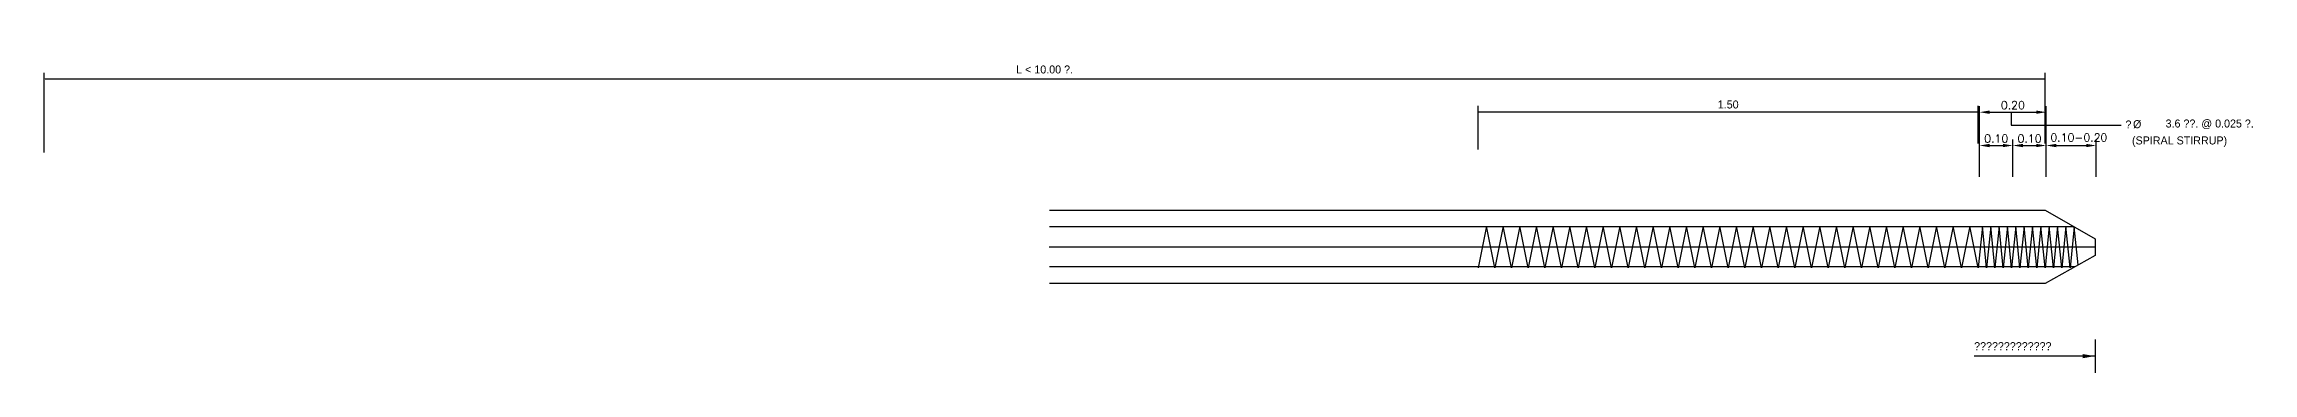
# Model space of a CAD drawing. Extents: x 441572.4 to 441613.3, y 1956475.2 to 1956498.4.
# Drawn here: x 441585.71 to 441592.34, y 1956497.38 to 1956498.37 of the extents above; entities that cross this region are included whole.
import ezdxf
from ezdxf.enums import TextEntityAlignment as Align

# ---------------------------------------------------------------- set-up
doc = ezdxf.new("R2010")
doc.units = 0
for name, color, linetype in [('1-COL', 3, 'Continuous'), ('1-TXT', 3, 'Continuous'), ('DIM', 1, 'Continuous'), ('O-LINE2', 2, 'Continuous'), ('STL', 4, 'Continuous'), ('TEXT', 3, 'Continuous')]:
    doc.layers.add(name, color=color, linetype=linetype)
doc.styles.add('RID-TE', font='rid_te.shx')
doc.styles.add('ROMANS', font='ROMANS.shx')
doc.dimstyles.new('1-10', dxfattribs={"dimscale": 0.1, "dimtxt": 0.24, "dimasz": 0.3, "dimexe": 0.18, "dimexo": 0, "dimgap": 0.09, "dimtad": 1, "dimzin": 0, "dimdsep": 46, "dimtxsty": 'ROMANS', "dimcen": 0, "dimclrd": 1, "dimclre": 1, "dimclrt": 4, "dimaunit": 1, "dimadec": 0, "dimazin": 0, "dimtfac": 1, "dimtmove": 2, "dimatfit": 3, "dimfxl": 1, "dimtolj": 1, "dimtzin": 0, "dimarcsym": 0})

# ---------------------------------------------------------------- blocks, each defined once
blk = doc.blocks.new('*D55')
at = {"layer": 'Defpoints', "color": 0, "transparency": 16777216}
for p in [(441591.7129, 1956498.2626), (441585.7129, 1956498.0416), (441591.7129, 1956498.0691)]:
    blk.add_point(p, dxfattribs=at)
at = {"layer": 'DIM', "color": 1, "lineweight": -2, "transparency": 16777216}
for p, q in [((441585.7129, 1956498.0416), (441585.7129, 1956498.2806)), ((441585.7154, 1956498.2626), (441591.7104, 1956498.2626)), ((441591.7129, 1956498.0691), (441591.7129, 1956498.2806))]:
    blk.add_line(p, q, dxfattribs=at)
at = {"layer": 'DIM', "color": 1, "transparency": 16777216}
for points in [[(441585.7154, 1956498.263), (441585.7154, 1956498.2622), (441585.7129, 1956498.2626)], [(441591.7104, 1956498.263), (441591.7104, 1956498.2622), (441591.7129, 1956498.2626)]]:
    blk.add_solid(points, dxfattribs=at)
at = {"layer": 'DIM', "color": 3, "transparency": 16777216, "insert": (441588.7129, 1956498.2905), "char_height": 0.024, "attachment_point": 5, "style": 'RID-TE'}
blk.add_mtext('\\A1;{\\Ftis|c0;L <\\Ftis|c222; 10.00 ม.}', dxfattribs=at)
blk = doc.blocks.new('*D56')
at = {"layer": 'Defpoints', "color": 0, "linetype": 'Continuous', "transparency": 16777216}
for p in [(441591.5129, 1956498.1634), (441590.0129, 1956498.0512), (441591.5129, 1956498.0691)]:
    blk.add_point(p, dxfattribs=at)
at = {"layer": 'DIM', "color": 1, "linetype": 'Continuous', "lineweight": -2, "transparency": 16777216}
for p, q in [((441590.0129, 1956498.0512), (441590.0129, 1956498.1814)), ((441590.0154, 1956498.1634), (441591.5104, 1956498.1634)), ((441591.5129, 1956498.0691), (441591.5129, 1956498.1814))]:
    blk.add_line(p, q, dxfattribs=at)
at = {"layer": 'DIM', "color": 1, "linetype": 'Continuous', "transparency": 16777216}
for points in [[(441590.0154, 1956498.1638), (441590.0154, 1956498.163), (441590.0129, 1956498.1634)], [(441591.5104, 1956498.1638), (441591.5104, 1956498.163), (441591.5129, 1956498.1634)]]:
    blk.add_solid(points, dxfattribs=at)
at = {"layer": 'DIM', "color": 3, "linetype": 'Continuous', "transparency": 16777216, "insert": (441590.7629, 1956498.1856), "char_height": 0.024, "attachment_point": 5, "rotation": 0, "style": 'RID-TE'}
blk.add_mtext('\\A1;1.50', dxfattribs=at)
blk = doc.blocks.new('*D58')
at = {"layer": '1-TXT', "color": 1, "lineweight": -2, "transparency": 16777216}
for p, q in [((441591.5165, 1956497.9683), (441591.5165, 1956498.0806)), ((441591.5465, 1956498.0626), (441591.5865, 1956498.0626)), ((441591.6165, 1956497.9683), (441591.6165, 1956498.0806))]:
    blk.add_line(p, q, dxfattribs=at)
at = {"layer": '1-TXT', "color": 1, "transparency": 16777216}
for points in [[(441591.5465, 1956498.0676), (441591.5465, 1956498.0576), (441591.5165, 1956498.0626)], [(441591.5865, 1956498.0676), (441591.5865, 1956498.0576), (441591.6165, 1956498.0626)]]:
    blk.add_solid(points, dxfattribs=at)
at = {"layer": 'Defpoints', "color": 0, "transparency": 16777216}
for p in [(441591.6165, 1956498.0626), (441591.5165, 1956497.9683), (441591.6165, 1956497.9683)]:
    blk.add_point(p, dxfattribs=at)
at = {"layer": '1-TXT', "transparency": 16777216, "insert": (441591.5665, 1956498.0836), "char_height": 0.024, "attachment_point": 5, "style": 'ROMANS'}
blk.add_mtext('\\A1;0.10', dxfattribs=at)
blk = doc.blocks.new('*D59')
at = {"layer": '1-TXT', "color": 1, "lineweight": -2, "transparency": 16777216}
for p, q in [((441591.6165, 1956497.9683), (441591.6165, 1956498.0806)), ((441591.6465, 1956498.0626), (441591.6865, 1956498.0626)), ((441591.7165, 1956497.9683), (441591.7165, 1956498.0806))]:
    blk.add_line(p, q, dxfattribs=at)
at = {"layer": '1-TXT', "color": 1, "transparency": 16777216}
for points in [[(441591.6465, 1956498.0676), (441591.6465, 1956498.0576), (441591.6165, 1956498.0626)], [(441591.6865, 1956498.0676), (441591.6865, 1956498.0576), (441591.7165, 1956498.0626)]]:
    blk.add_solid(points, dxfattribs=at)
at = {"layer": 'Defpoints', "color": 0, "transparency": 16777216}
for p in [(441591.7165, 1956498.0626), (441591.6165, 1956497.9683), (441591.7165, 1956497.9683)]:
    blk.add_point(p, dxfattribs=at)
at = {"layer": '1-TXT', "transparency": 16777216, "insert": (441591.6665, 1956498.0836), "char_height": 0.024, "attachment_point": 5, "style": 'ROMANS'}
blk.add_mtext('\\A1;0.10', dxfattribs=at)
blk = doc.blocks.new('*D60')
at = {"layer": '1-TXT', "color": 1, "lineweight": -2, "transparency": 16777216}
for p, q in [((441591.7165, 1956497.9683), (441591.7165, 1956498.0806)), ((441591.7465, 1956498.0626), (441591.8365, 1956498.0626)), ((441591.8665, 1956497.9683), (441591.8665, 1956498.0806))]:
    blk.add_line(p, q, dxfattribs=at)
at = {"layer": '1-TXT', "color": 1, "transparency": 16777216}
for points in [[(441591.7465, 1956498.0676), (441591.7465, 1956498.0576), (441591.7165, 1956498.0626)], [(441591.8365, 1956498.0676), (441591.8365, 1956498.0576), (441591.8665, 1956498.0626)]]:
    blk.add_solid(points, dxfattribs=at)
at = {"layer": 'Defpoints', "color": 0, "transparency": 16777216}
for p in [(441591.8665, 1956498.0626), (441591.7165, 1956497.9683), (441591.8665, 1956497.9683)]:
    blk.add_point(p, dxfattribs=at)
at = {"layer": '1-TXT', "transparency": 16777216, "insert": (441591.8145, 1956498.0867), "char_height": 0.024, "attachment_point": 5, "style": 'ROMANS'}
blk.add_mtext('\\A1;0.10-0.20', dxfattribs=at)
blk = doc.blocks.new('*D61')
at = {"layer": '1-TXT', "color": 1, "lineweight": -2, "transparency": 16777216}
for p, q in [((441591.5165, 1956497.9683), (441591.5165, 1956498.1806)), ((441591.5465, 1956498.1626), (441591.6865, 1956498.1626)), ((441591.7165, 1956497.9683), (441591.7165, 1956498.1806))]:
    blk.add_line(p, q, dxfattribs=at)
at = {"layer": '1-TXT', "color": 1, "transparency": 16777216}
for points in [[(441591.5465, 1956498.1676), (441591.5465, 1956498.1576), (441591.5165, 1956498.1626)], [(441591.6865, 1956498.1676), (441591.6865, 1956498.1576), (441591.7165, 1956498.1626)]]:
    blk.add_solid(points, dxfattribs=at)
at = {"layer": 'Defpoints', "color": 0, "transparency": 16777216}
for p in [(441591.7165, 1956498.1626), (441591.5165, 1956497.9683), (441591.7165, 1956497.9683)]:
    blk.add_point(p, dxfattribs=at)
at = {"layer": '1-TXT', "transparency": 16777216, "insert": (441591.6165, 1956498.1836), "char_height": 0.024, "attachment_point": 5, "style": 'ROMANS'}
blk.add_mtext('\\A1;0.20', dxfattribs=at)

msp = doc.modelspace()

# ---------------------------------------------------------------- linework, layer by layer
at = {"layer": '1-COL', "linetype": 'Continuous'}
for p, q in [((441588.7272, 1956497.869), (441591.7129, 1956497.869)), ((441591.7129, 1956497.869), (441591.8629, 1956497.7833)), ((441591.8629, 1956497.7833), (441591.8629, 1956497.7333)), ((441591.8629, 1956497.7333), (441591.7129, 1956497.649)), ((441591.7129, 1956497.649), (441588.7272, 1956497.649))]:
    msp.add_line(p, q, dxfattribs=at)
at = {"layer": '1-TXT', "color": 2}
msp.add_lwpolyline([(441591.5129, 1956497.6963), (441591.4879, 1956497.8213), (441591.4629, 1956497.6963), (441591.4379, 1956497.8213), (441591.4129, 1956497.6963), (441591.3879, 1956497.8213), (441591.3629, 1956497.6963), (441591.3379, 1956497.8213), (441591.3129, 1956497.6963), (441591.2879, 1956497.8213), (441591.2629, 1956497.6963), (441591.2379, 1956497.8213), (441591.2129, 1956497.6963), (441591.1879, 1956497.8213), (441591.1629, 1956497.6963), (441591.1379, 1956497.8213), (441591.1129, 1956497.6963), (441591.0879, 1956497.8213), (441591.0629, 1956497.6963), (441591.0379, 1956497.8213), (441591.0129, 1956497.6963), (441590.9879, 1956497.8213), (441590.9629, 1956497.6963), (441590.9379, 1956497.8213), (441590.9129, 1956497.6963), (441590.8879, 1956497.8213), (441590.8629, 1956497.6963), (441590.8379, 1956497.8213), (441590.8129, 1956497.6963), (441590.7879, 1956497.8213), (441590.7629, 1956497.6963), (441590.7379, 1956497.8213), (441590.7129, 1956497.6963), (441590.6879, 1956497.8213), (441590.6629, 1956497.6963), (441590.6379, 1956497.8213), (441590.6129, 1956497.6963), (441590.5879, 1956497.8213), (441590.5629, 1956497.6963), (441590.5379, 1956497.8213), (441590.5129, 1956497.6963), (441590.4879, 1956497.8213), (441590.4629, 1956497.6963), (441590.4379, 1956497.8213), (441590.4129, 1956497.6963), (441590.3879, 1956497.8213), (441590.3629, 1956497.6963), (441590.3379, 1956497.8213), (441590.3129, 1956497.6963), (441590.2879, 1956497.8213), (441590.2629, 1956497.6963), (441590.2379, 1956497.8213), (441590.2129, 1956497.6963), (441590.1879, 1956497.8213), (441590.1629, 1956497.6963), (441590.1379, 1956497.8213), (441590.1129, 1956497.6963), (441590.0879, 1956497.8213), (441590.0629, 1956497.6963), (441590.0379, 1956497.8213), (441590.0129, 1956497.6963)], dxfattribs=at)
at = {"layer": 'DIM', "color": 1, "linetype": 'Continuous'}
for p, q in [((441591.8629, 1956497.4313), (441591.5004, 1956497.4313)), ((441591.8629, 1956497.4813), (441591.8629, 1956497.3813))]:
    msp.add_line(p, q, dxfattribs=at)
at = {"layer": 'DIM', "linetype": 'Continuous'}
msp.add_lwpolyline([(441591.6115, 1956498.1634), (441591.6115, 1956498.1232), (441591.9412, 1956498.1232)], dxfattribs=at)
msp.add_solid([(441591.8254, 1956497.425), (441591.8254, 1956497.4375), (441591.8629, 1956497.4313)], dxfattribs=at)
at = {"layer": 'O-LINE2'}
for p, q in [((441591.5257, 1956497.8213), (441591.5129, 1956497.6963)), ((441591.5379, 1956497.6963), (441591.5257, 1956497.8213)), ((441591.5504, 1956497.8213), (441591.5379, 1956497.6963)), ((441591.5629, 1956497.6963), (441591.5504, 1956497.8213)), ((441591.5754, 1956497.8213), (441591.5629, 1956497.6963)), ((441591.5879, 1956497.6963), (441591.5754, 1956497.8213)), ((441591.6004, 1956497.8213), (441591.5879, 1956497.6963)), ((441591.6129, 1956497.6963), (441591.6004, 1956497.8213)), ((441591.6254, 1956497.8213), (441591.6129, 1956497.6963)), ((441591.6379, 1956497.6963), (441591.6254, 1956497.8213)), ((441591.6504, 1956497.8213), (441591.6379, 1956497.6963)), ((441591.6629, 1956497.6963), (441591.6504, 1956497.8213)), ((441591.6754, 1956497.8213), (441591.6629, 1956497.6963)), ((441591.6879, 1956497.6963), (441591.6754, 1956497.8213)), ((441591.7004, 1956497.8213), (441591.6879, 1956497.6963)), ((441591.7129, 1956497.6963), (441591.7004, 1956497.8213)), ((441591.7254, 1956497.8213), (441591.7129, 1956497.6963)), ((441591.7379, 1956497.6963), (441591.7254, 1956497.8213)), ((441591.7504, 1956497.8213), (441591.7379, 1956497.6963)), ((441591.7629, 1956497.6963), (441591.7504, 1956497.8213)), ((441591.7754, 1956497.8213), (441591.7629, 1956497.6963)), ((441591.7879, 1956497.6963), (441591.7754, 1956497.8213)), ((441591.8004, 1956497.819), (441591.7879, 1956497.6963)), ((441591.812, 1956497.7047), (441591.8004, 1956497.819))]:
    msp.add_line(p, q, dxfattribs=at)
at = {"layer": 'STL', "linetype": 'Continuous', "ltscale": 15}
for p, q in [((441591.8004, 1956497.819), (441588.7272, 1956497.819)), ((441591.8629, 1956497.7583), (441588.7268, 1956497.7583)), ((441591.8018, 1956497.699), (441588.7272, 1956497.699))]:
    msp.add_line(p, q, dxfattribs=at)

# ---------------------------------------------------------------- texts
at = {"layer": 'TEXT', "linetype": 'ByBlock', "style": 'RID-TE'}
msp.add_text('ปลายตอกเสาเข็ม', height=0.024, rotation=0, dxfattribs=at).set_placement((441591.5003, 1956497.4611, -2.5), align=Align.MIDDLE_LEFT)
at = {"layer": 'TEXT', "char_height": 0.024, "attachment_point": 5, "rotation": 0, "style": 'RID-TE'}
for s, insert in [('\\A1;ป', (441591.9631, 1956498.1257)), ('\\A1;(SPIRAL STIRRUP)', (441592.1164, 1956498.0743)), ('\\A1;%%C', (441591.9894, 1956498.1262)), ('\\A1;3.6 มม. @ 0.025 ม.', (441592.2068, 1956498.1262))]:
    msp.add_mtext(s, dxfattribs=dict(at, insert=insert))

# ---------------------------------------------------------------- dimensions: what is measured, and where the dimension line sits
at = {"layer": '1-TXT', "color": 1}
for base, p1, p2, picture, middle in [((441591.7165, 1956498.1626), (441591.5165, 1956497.9683), (441591.7165, 1956497.9683), '*D61', (441591.6165, 1956498.1836)), ((441591.6165, 1956498.0626), (441591.5165, 1956497.9683), (441591.6165, 1956497.9683), '*D58', (441591.5665, 1956498.0836)), ((441591.7165, 1956498.0626), (441591.6165, 1956497.9683), (441591.7165, 1956497.9683), '*D59', (441591.6665, 1956498.0836))]:
    dim = msp.add_linear_dim(base=base, p1=p1, p2=p2, angle=0, dimstyle='1-10', override={"dimclrt": 256, "dimfxl": 0.18}, dxfattribs=at)
    dim.commit()
    dim.dimension.update_dxf_attribs({"geometry": picture, "text_midpoint": middle})
dim = msp.add_linear_dim(base=(441591.8665, 1956498.0626), p1=(441591.7165, 1956497.9683), p2=(441591.8665, 1956497.9683), angle=0, text='0.10-0.20', dimstyle='1-10', override={"dimclrt": 256, "dimfxl": 0.18}, dxfattribs=at)
dim.commit()
dim.dimension.update_dxf_attribs({"geometry": '*D60', "text_midpoint": (441591.8145, 1956498.0867), "dimtype": 160})
at = {"layer": 'DIM'}
dim = msp.add_linear_dim(base=(441591.7129, 1956498.2626), p1=(441585.7129, 1956498.0416), p2=(441591.7129, 1956498.0691), angle=0, text='{\\Ftis|c0;L <\\Ftis|c222; 10.00 ม.}', dimstyle='1-10', override={"dimasz": 0.025, "dimtxsty": 'RID-TE', "dimclrt": 3}, dxfattribs=at)
dim.commit()
dim.dimension.update_dxf_attribs({"geometry": '*D55', "text_midpoint": (441588.7129, 1956498.2905), "dimtype": 160})
at = {"layer": 'DIM', "linetype": 'Continuous'}
dim = msp.add_linear_dim(base=(441591.5129, 1956498.1634), p1=(441590.0129, 1956498.0512), p2=(441591.5129, 1956498.0691), angle=180, dimstyle='1-10', override={"dimasz": 0.025, "dimtxsty": 'RID-TE', "dimclrt": 3}, dxfattribs=at)
dim.commit()
dim.dimension.update_dxf_attribs({"geometry": '*D56', "text_midpoint": (441590.7629, 1956498.1856)})

doc.saveas('drawing.dxf')
